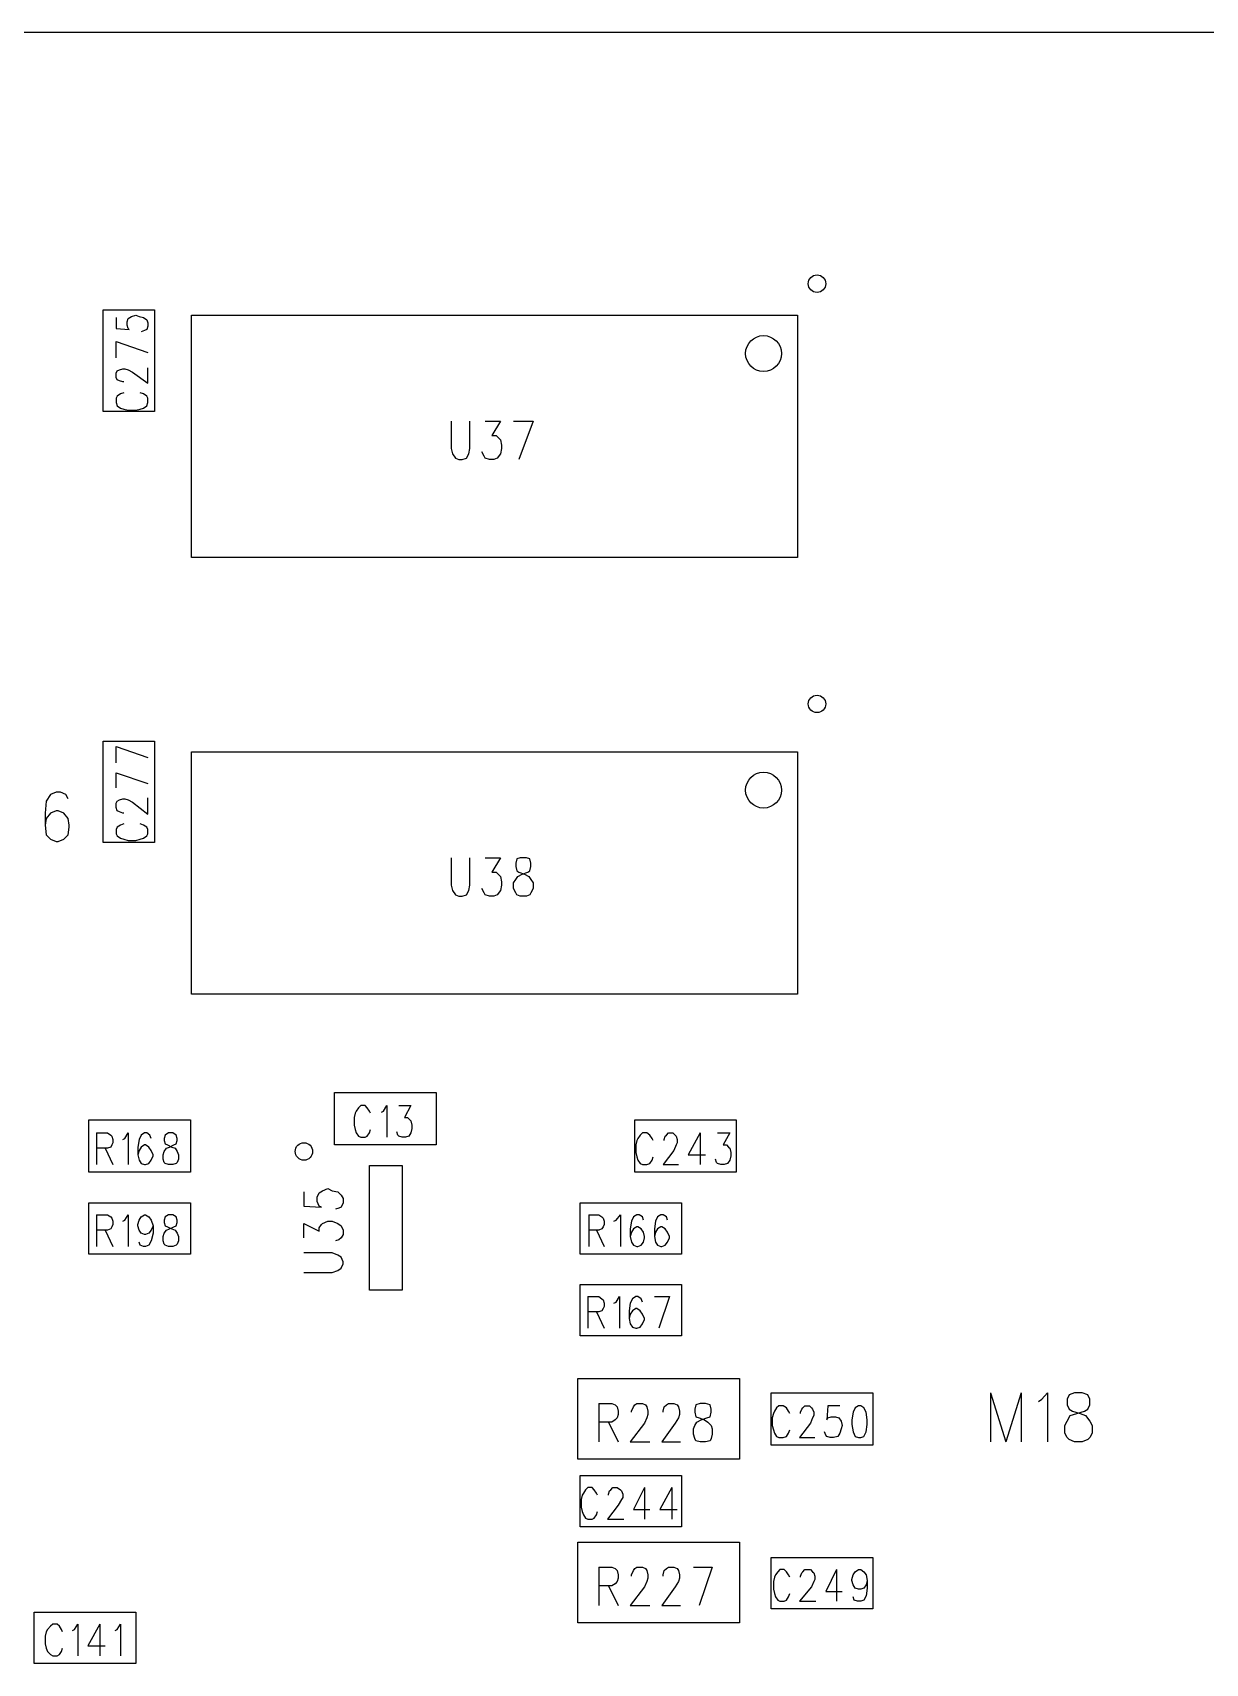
# Model space of a CAD drawing. Extents: x 11.9 to 28.1, y 10.8 to 21.2.
# Drawn here: x 17.509 to 18.583, y 16.286 to 17.78 of the extents above; entities that cross this region are included whole.
import ezdxf

# ---------------------------------------------------------------- set-up
doc = ezdxf.new("R2010")
doc.units = 0
doc.header["$MEASUREMENT"] = 0
doc.layers.add('LAYNR1', color=2, linetype='Continuous')

msp = doc.modelspace()

# ---------------------------------------------------------------- linework, layer by layer
at = {"layer": 'LAYNR1', "color": 7}
for points in [[(18.702, 17.78), (16.345, 17.78)], [(17.573, 17.433), (17.573, 17.526)], [(17.573, 17.526), (17.62, 17.526)], [(17.62, 17.526), (17.62, 17.433)], [(17.585, 17.519), (17.585, 17.509), (17.597, 17.508), (17.596, 17.509), (17.595, 17.512), (17.595, 17.515), (17.596, 17.518), (17.599, 17.52), (17.603, 17.521), (17.606, 17.52), (17.61, 17.519), (17.613, 17.517), (17.614, 17.514), (17.614, 17.511), (17.613, 17.508), (17.611, 17.507), (17.608, 17.506)], [(17.654, 17.299), (17.654, 17.521)], [(17.654, 17.521), (18.209, 17.521)], [(18.209, 17.521), (18.209, 17.299)], [(17.585, 17.497), (17.614, 17.487)], [(17.585, 17.482), (17.585, 17.497)], [(17.592, 17.46), (17.591, 17.46), (17.588, 17.461), (17.586, 17.462), (17.585, 17.464), (17.585, 17.468), (17.586, 17.47), (17.588, 17.471), (17.591, 17.472), (17.593, 17.472), (17.596, 17.471), (17.6, 17.469), (17.614, 17.459), (17.614, 17.473)], [(17.592, 17.45), (17.589, 17.449), (17.586, 17.447), (17.585, 17.445), (17.585, 17.441), (17.586, 17.438), (17.589, 17.436), (17.592, 17.435), (17.596, 17.434), (17.603, 17.434), (17.607, 17.435), (17.61, 17.436), (17.613, 17.438), (17.614, 17.441), (17.614, 17.445), (17.613, 17.447), (17.61, 17.449), (17.607, 17.45)], [(17.62, 17.433), (17.573, 17.433)], [(17.892, 17.424), (17.892, 17.399), (17.893, 17.394), (17.896, 17.39), (17.899, 17.389), (17.902, 17.389), (17.906, 17.39), (17.908, 17.394), (17.909, 17.399), (17.909, 17.424)], [(17.923, 17.424), (17.937, 17.424), (17.929, 17.411), (17.933, 17.411), (17.935, 17.409), (17.937, 17.407), (17.938, 17.402), (17.938, 17.399), (17.937, 17.394), (17.934, 17.39), (17.931, 17.389), (17.927, 17.389), (17.923, 17.39), (17.922, 17.392), (17.92, 17.396)], [(17.949, 17.424), (17.967, 17.424)], [(17.967, 17.424), (17.954, 17.389)], [(18.209, 17.299), (17.654, 17.299)], [(17.573, 17.038), (17.573, 17.131)], [(17.573, 17.131), (17.62, 17.131)], [(17.585, 17.126), (17.614, 17.116)], [(17.585, 17.111), (17.585, 17.126)], [(17.62, 17.131), (17.62, 17.038)], [(17.654, 16.899), (17.654, 17.121)], [(17.654, 17.121), (18.209, 17.121)], [(18.209, 17.121), (18.209, 16.899)], [(17.585, 17.102), (17.614, 17.092)], [(17.585, 17.088), (17.585, 17.102)], [(17.541, 17.078), (17.539, 17.082), (17.534, 17.084), (17.53, 17.084), (17.525, 17.082), (17.521, 17.076), (17.52, 17.065), (17.52, 17.054), (17.521, 17.045), (17.525, 17.041), (17.53, 17.039)], [(17.585, 17.074), (17.586, 17.076), (17.588, 17.077), (17.591, 17.078), (17.593, 17.078), (17.596, 17.077), (17.6, 17.075), (17.614, 17.064), (17.614, 17.079)], [(17.532, 17.039), (17.537, 17.041), (17.541, 17.045), (17.542, 17.052), (17.542, 17.054), (17.541, 17.06), (17.537, 17.065), (17.532, 17.067), (17.53, 17.067), (17.525, 17.065), (17.521, 17.06), (17.52, 17.054)], [(17.592, 17.065), (17.591, 17.065), (17.588, 17.066), (17.586, 17.067), (17.585, 17.07), (17.585, 17.074)], [(17.592, 17.055), (17.589, 17.054), (17.586, 17.052), (17.585, 17.05), (17.585, 17.046), (17.586, 17.044), (17.589, 17.042), (17.592, 17.041), (17.596, 17.04)], [(17.603, 17.04), (17.607, 17.041), (17.61, 17.042), (17.613, 17.044), (17.614, 17.046), (17.614, 17.05), (17.613, 17.052), (17.61, 17.054), (17.607, 17.055)], [(17.53, 17.039), (17.532, 17.039)], [(17.62, 17.038), (17.573, 17.038)], [(17.596, 17.04), (17.603, 17.04)], [(17.892, 17.024), (17.892, 16.999), (17.893, 16.994), (17.896, 16.99), (17.899, 16.989), (17.902, 16.989), (17.906, 16.99), (17.908, 16.994), (17.909, 16.999), (17.909, 17.024)], [(17.923, 17.024), (17.937, 17.024), (17.929, 17.011), (17.933, 17.011), (17.935, 17.009), (17.937, 17.007), (17.938, 17.002), (17.938, 16.999), (17.937, 16.994), (17.934, 16.99), (17.931, 16.989), (17.927, 16.989), (17.923, 16.99), (17.922, 16.992), (17.92, 16.996)], [(18.209, 16.899), (17.654, 16.899)], [(17.785, 16.809), (17.878, 16.809)], [(17.785, 16.761), (17.785, 16.809)], [(17.878, 16.809), (17.878, 16.761)], [(17.818, 16.79), (17.817, 16.792), (17.815, 16.795), (17.813, 16.797), (17.809, 16.797), (17.807, 16.795), (17.805, 16.792), (17.804, 16.79), (17.803, 16.786), (17.803, 16.779), (17.804, 16.775), (17.805, 16.772), (17.807, 16.769), (17.809, 16.768), (17.813, 16.768), (17.815, 16.769), (17.817, 16.772), (17.818, 16.775)], [(17.828, 16.791), (17.83, 16.792), (17.833, 16.797), (17.833, 16.768)], [(17.844, 16.797), (17.855, 16.797), (17.849, 16.786), (17.852, 16.786), (17.854, 16.784), (17.855, 16.783), (17.856, 16.779), (17.856, 16.776), (17.855, 16.772), (17.853, 16.769), (17.85, 16.768), (17.847, 16.768), (17.844, 16.769), (17.843, 16.77), (17.842, 16.773)], [(17.56, 16.736), (17.56, 16.784)], [(17.56, 16.784), (17.653, 16.784)], [(17.653, 16.784), (17.653, 16.736)], [(18.06, 16.784), (18.153, 16.784)], [(18.06, 16.736), (18.06, 16.784)], [(18.153, 16.784), (18.153, 16.736)], [(17.567, 16.772), (17.567, 16.743)], [(17.567, 16.772), (17.577, 16.772), (17.58, 16.77), (17.581, 16.769), (17.582, 16.766), (17.582, 16.763), (17.581, 16.761), (17.58, 16.759), (17.577, 16.758), (17.567, 16.758)], [(17.591, 16.766), (17.593, 16.767), (17.596, 16.772), (17.596, 16.743)], [(17.617, 16.767), (17.616, 16.77), (17.613, 16.772), (17.611, 16.772), (17.608, 16.77), (17.606, 16.766), (17.605, 16.759), (17.605, 16.752), (17.606, 16.747), (17.608, 16.744), (17.611, 16.743), (17.612, 16.743)], [(18.067, 16.772), (18.065, 16.77), (18.063, 16.767), (18.062, 16.765), (18.061, 16.761), (18.061, 16.754), (18.062, 16.75), (18.063, 16.747), (18.065, 16.744), (18.067, 16.743)], [(18.077, 16.765), (18.076, 16.767), (18.074, 16.77), (18.071, 16.772), (18.067, 16.772)], [(18.087, 16.765), (18.087, 16.766), (18.088, 16.769), (18.089, 16.77), (18.091, 16.772), (18.095, 16.772), (18.097, 16.77), (18.098, 16.769), (18.099, 16.766), (18.099, 16.763), (18.098, 16.761), (18.096, 16.756), (18.086, 16.743), (18.1, 16.743)], [(18.12, 16.772), (18.109, 16.752), (18.125, 16.752)], [(18.12, 16.772), (18.12, 16.743)], [(18.136, 16.772), (18.147, 16.772), (18.141, 16.761), (18.144, 16.761), (18.146, 16.759)], [(17.575, 16.758), (17.582, 16.743)], [(17.612, 16.761), (17.611, 16.761), (17.608, 16.759), (17.606, 16.756), (17.605, 16.752)], [(17.612, 16.743), (17.615, 16.744), (17.617, 16.747), (17.619, 16.751), (17.619, 16.752), (17.617, 16.756), (17.615, 16.759), (17.612, 16.761)], [(17.878, 16.761), (17.785, 16.761)], [(18.067, 16.743), (18.071, 16.743), (18.074, 16.744), (18.076, 16.747), (18.077, 16.75)], [(18.135, 16.745), (18.134, 16.748)], [(18.146, 16.759), (18.147, 16.758), (18.148, 16.754), (18.148, 16.751), (18.147, 16.747), (18.145, 16.744), (18.142, 16.743), (18.139, 16.743), (18.136, 16.744), (18.135, 16.745)], [(17.653, 16.736), (17.56, 16.736)], [(17.817, 16.628), (17.817, 16.742)], [(17.817, 16.742), (17.847, 16.742)], [(17.847, 16.742), (17.847, 16.628)], [(18.153, 16.736), (18.06, 16.736)], [(17.757, 16.718), (17.757, 16.705), (17.773, 16.704), (17.771, 16.705), (17.769, 16.709), (17.769, 16.713), (17.771, 16.717), (17.774, 16.719), (17.779, 16.721), (17.783, 16.719), (17.788, 16.718), (17.791, 16.715), (17.793, 16.712), (17.793, 16.708), (17.791, 16.704), (17.789, 16.703), (17.786, 16.702)], [(17.56, 16.661), (17.56, 16.708)], [(17.56, 16.708), (17.653, 16.708)], [(17.653, 16.708), (17.653, 16.661)], [(18.01, 16.661), (18.01, 16.708)], [(18.01, 16.708), (18.103, 16.708)], [(18.103, 16.708), (18.103, 16.661)], [(17.567, 16.697), (17.567, 16.668)], [(17.567, 16.697), (17.577, 16.697), (17.58, 16.695), (17.581, 16.694), (17.582, 16.691), (17.582, 16.688), (17.581, 16.686), (17.58, 16.684), (17.577, 16.683), (17.567, 16.683)], [(17.591, 16.691), (17.593, 16.692), (17.596, 16.697), (17.596, 16.668)], [(17.612, 16.679), (17.611, 16.679), (17.608, 16.68), (17.606, 16.683), (17.605, 16.687), (17.605, 16.688), (17.606, 16.692), (17.608, 16.695), (17.611, 16.697), (17.612, 16.697)], [(17.612, 16.697), (17.615, 16.695), (17.617, 16.692), (17.619, 16.687), (17.619, 16.68), (17.617, 16.673), (17.615, 16.669), (17.612, 16.668)], [(17.757, 16.676), (17.757, 16.689), (17.771, 16.682), (17.771, 16.685), (17.773, 16.688), (17.774, 16.689), (17.779, 16.691), (17.783, 16.691), (17.788, 16.689), (17.791, 16.687), (17.793, 16.683), (17.793, 16.679), (17.791, 16.676), (17.789, 16.674), (17.786, 16.673)], [(18.018, 16.697), (18.018, 16.668)], [(18.018, 16.697), (18.027, 16.697), (18.03, 16.695), (18.031, 16.694), (18.032, 16.691), (18.032, 16.688), (18.031, 16.686), (18.03, 16.684), (18.027, 16.683), (18.018, 16.683)], [(18.041, 16.691), (18.043, 16.692), (18.047, 16.697), (18.047, 16.668)], [(18.068, 16.692), (18.067, 16.695), (18.064, 16.697), (18.062, 16.697), (18.059, 16.695), (18.057, 16.691), (18.056, 16.684), (18.056, 16.677), (18.057, 16.672), (18.059, 16.669), (18.062, 16.668), (18.063, 16.668), (18.066, 16.669), (18.068, 16.672), (18.069, 16.676), (18.069, 16.677), (18.068, 16.681), (18.066, 16.684), (18.063, 16.686), (18.062, 16.686), (18.059, 16.684), (18.057, 16.681), (18.056, 16.677)], [(18.09, 16.692), (18.089, 16.695), (18.086, 16.697), (18.084, 16.697), (18.081, 16.695), (18.079, 16.691), (18.078, 16.684), (18.078, 16.677), (18.079, 16.672), (18.081, 16.669), (18.084, 16.668), (18.085, 16.668), (18.088, 16.669), (18.09, 16.672), (18.092, 16.676), (18.092, 16.677), (18.09, 16.681), (18.088, 16.684), (18.085, 16.686), (18.084, 16.686), (18.081, 16.684), (18.079, 16.681), (18.078, 16.677)], [(17.575, 16.683), (17.582, 16.668)], [(17.619, 16.687), (17.617, 16.683), (17.615, 16.68), (17.612, 16.679)], [(18.025, 16.683), (18.032, 16.668)], [(17.653, 16.661), (17.56, 16.661)], [(17.612, 16.668), (17.61, 16.668), (17.607, 16.669), (17.606, 16.672)], [(17.757, 16.644), (17.783, 16.644), (17.788, 16.646), (17.791, 16.648), (17.793, 16.652), (17.793, 16.654), (17.791, 16.658), (17.788, 16.66), (17.783, 16.662), (17.757, 16.662)], [(18.103, 16.661), (18.01, 16.661)], [(18.01, 16.633), (18.103, 16.633)], [(18.01, 16.586), (18.01, 16.633)], [(18.103, 16.633), (18.103, 16.586)], [(17.847, 16.628), (17.817, 16.628)], [(18.017, 16.622), (18.017, 16.593)], [(18.017, 16.622), (18.027, 16.622), (18.03, 16.62), (18.031, 16.619), (18.032, 16.616), (18.032, 16.613), (18.031, 16.611), (18.03, 16.609), (18.027, 16.608), (18.017, 16.608)], [(18.041, 16.616), (18.043, 16.617), (18.046, 16.622), (18.046, 16.593)], [(18.067, 16.617), (18.066, 16.62), (18.063, 16.622), (18.061, 16.622), (18.058, 16.62), (18.056, 16.616), (18.055, 16.609), (18.055, 16.602), (18.056, 16.597), (18.058, 16.594), (18.061, 16.593), (18.062, 16.593)], [(18.078, 16.622), (18.092, 16.622)], [(18.092, 16.622), (18.082, 16.593)], [(18.025, 16.608), (18.032, 16.593)], [(18.062, 16.611), (18.061, 16.611), (18.058, 16.609), (18.056, 16.606), (18.055, 16.602)], [(18.062, 16.593), (18.065, 16.594), (18.067, 16.597), (18.069, 16.601), (18.069, 16.602), (18.067, 16.606), (18.065, 16.609), (18.062, 16.611)], [(18.103, 16.586), (18.01, 16.586)], [(18.008, 16.547), (18.156, 16.547)], [(18.008, 16.473), (18.008, 16.547)], [(18.156, 16.547), (18.156, 16.473)], [(18.027, 16.524), (18.027, 16.489)], [(18.027, 16.524), (18.039, 16.524)], [(18.039, 16.524), (18.042, 16.523)], [(18.06, 16.523), (18.062, 16.524)], [(18.062, 16.524), (18.067, 16.524)], [(18.067, 16.524), (18.07, 16.523)], [(18.089, 16.523), (18.091, 16.524)], [(18.091, 16.524), (18.096, 16.524)], [(18.096, 16.524), (18.099, 16.523)], [(18.12, 16.524), (18.116, 16.523)], [(18.125, 16.524), (18.12, 16.524)], [(18.129, 16.523), (18.125, 16.524)], [(18.185, 16.534), (18.278, 16.534)], [(18.185, 16.486), (18.185, 16.534)], [(18.278, 16.534), (18.278, 16.486)], [(18.386, 16.534), (18.386, 16.489)], [(18.386, 16.534), (18.4, 16.489)], [(18.414, 16.534), (18.4, 16.489)], [(18.414, 16.534), (18.414, 16.489)], [(18.43, 16.526), (18.433, 16.528), (18.438, 16.534), (18.438, 16.489)], [(18.463, 16.534), (18.458, 16.532), (18.456, 16.528), (18.456, 16.523)], [(18.477, 16.523), (18.477, 16.528), (18.475, 16.532), (18.47, 16.534), (18.463, 16.534)], [(18.042, 16.509), (18.039, 16.507)], [(18.042, 16.523), (18.044, 16.521)], [(18.044, 16.511), (18.042, 16.509)], [(18.044, 16.521), (18.045, 16.517)], [(18.045, 16.514), (18.044, 16.511)], [(18.045, 16.517), (18.045, 16.514)], [(18.057, 16.517), (18.059, 16.521)], [(18.057, 16.516), (18.057, 16.517)], [(18.059, 16.521), (18.06, 16.523)], [(18.071, 16.511), (18.069, 16.506)], [(18.07, 16.523), (18.071, 16.521)], [(18.071, 16.521), (18.072, 16.517)], [(18.072, 16.514), (18.071, 16.511)], [(18.072, 16.517), (18.072, 16.514)], [(18.086, 16.517), (18.087, 16.521)], [(18.086, 16.516), (18.086, 16.517)], [(18.087, 16.521), (18.089, 16.523)], [(18.1, 16.511), (18.097, 16.506)], [(18.099, 16.523), (18.1, 16.521)], [(18.1, 16.521), (18.101, 16.517)], [(18.101, 16.514), (18.1, 16.511)], [(18.101, 16.517), (18.101, 16.514)], [(18.116, 16.523), (18.115, 16.519)], [(18.115, 16.519), (18.115, 16.516)], [(18.115, 16.516), (18.116, 16.512)], [(18.116, 16.512), (18.119, 16.511)], [(18.117, 16.507), (18.121, 16.509)], [(18.119, 16.511), (18.124, 16.509)], [(18.121, 16.509), (18.126, 16.511)], [(18.124, 16.509), (18.127, 16.507)], [(18.126, 16.511), (18.129, 16.512)], [(18.13, 16.519), (18.129, 16.523)], [(18.129, 16.512), (18.13, 16.516)], [(18.13, 16.516), (18.13, 16.519)], [(18.192, 16.522), (18.19, 16.52), (18.188, 16.517), (18.187, 16.515), (18.186, 16.511), (18.186, 16.504), (18.187, 16.5), (18.188, 16.497), (18.19, 16.494), (18.192, 16.493)], [(18.202, 16.515), (18.201, 16.517), (18.199, 16.52), (18.196, 16.522), (18.192, 16.522)], [(18.212, 16.515), (18.212, 16.516), (18.213, 16.519), (18.214, 16.52), (18.216, 16.522), (18.22, 16.522), (18.222, 16.52), (18.223, 16.519), (18.224, 16.516), (18.224, 16.513), (18.223, 16.511), (18.221, 16.506), (18.211, 16.493), (18.225, 16.493)], [(18.237, 16.522), (18.236, 16.509), (18.237, 16.511)], [(18.248, 16.522), (18.237, 16.522)], [(18.237, 16.511), (18.24, 16.512), (18.244, 16.512), (18.247, 16.511), (18.249, 16.508)], [(18.26, 16.516), (18.259, 16.509), (18.259, 16.505), (18.26, 16.498)], [(18.265, 16.522), (18.262, 16.52), (18.26, 16.516)], [(18.26, 16.498), (18.262, 16.494), (18.265, 16.493), (18.267, 16.493), (18.27, 16.494), (18.272, 16.498), (18.273, 16.505), (18.273, 16.509), (18.272, 16.516), (18.27, 16.52), (18.267, 16.522), (18.265, 16.522)], [(18.463, 16.489), (18.458, 16.491), (18.456, 16.493), (18.454, 16.497), (18.454, 16.504), (18.456, 16.508), (18.459, 16.513), (18.465, 16.515), (18.472, 16.517), (18.475, 16.519), (18.477, 16.523)], [(18.456, 16.523), (18.458, 16.519), (18.461, 16.517), (18.468, 16.515), (18.473, 16.513), (18.477, 16.508), (18.479, 16.504), (18.479, 16.497), (18.477, 16.493), (18.475, 16.491), (18.47, 16.489)], [(18.039, 16.507), (18.027, 16.507)], [(18.036, 16.507), (18.045, 16.489)], [(18.069, 16.506), (18.056, 16.489)], [(18.097, 16.506), (18.085, 16.489)], [(18.114, 16.501), (18.115, 16.504)], [(18.114, 16.496), (18.114, 16.501)], [(18.115, 16.492), (18.114, 16.496)], [(18.115, 16.504), (18.117, 16.507)], [(18.127, 16.507), (18.13, 16.504)], [(18.13, 16.504), (18.131, 16.501)], [(18.131, 16.496), (18.13, 16.492)], [(18.131, 16.501), (18.131, 16.496)], [(18.192, 16.493), (18.196, 16.493), (18.199, 16.494), (18.201, 16.497), (18.202, 16.5)], [(18.249, 16.501), (18.248, 16.497), (18.246, 16.494), (18.242, 16.493), (18.239, 16.493), (18.236, 16.494), (18.235, 16.495), (18.234, 16.498)], [(18.249, 16.508), (18.25, 16.504), (18.249, 16.501)], [(18.056, 16.489), (18.074, 16.489)], [(18.085, 16.489), (18.102, 16.489)], [(18.116, 16.49), (18.115, 16.492)], [(18.12, 16.489), (18.116, 16.49)], [(18.125, 16.489), (18.12, 16.489)], [(18.129, 16.49), (18.125, 16.489)], [(18.13, 16.492), (18.129, 16.49)], [(18.278, 16.486), (18.185, 16.486)], [(18.47, 16.489), (18.463, 16.489)], [(18.156, 16.473), (18.008, 16.473)], [(18.01, 16.458), (18.103, 16.458)], [(18.01, 16.411), (18.01, 16.458)], [(18.103, 16.458), (18.103, 16.411)], [(18.026, 16.44), (18.025, 16.442), (18.023, 16.445), (18.021, 16.447), (18.017, 16.447), (18.015, 16.445), (18.013, 16.442), (18.012, 16.44), (18.011, 16.436), (18.011, 16.429), (18.012, 16.425), (18.013, 16.422), (18.015, 16.419), (18.017, 16.418), (18.021, 16.418), (18.023, 16.419), (18.025, 16.422), (18.026, 16.425)], [(18.036, 16.44), (18.036, 16.441), (18.037, 16.444), (18.038, 16.445), (18.04, 16.447), (18.044, 16.447), (18.047, 16.445), (18.048, 16.444), (18.049, 16.441), (18.049, 16.438), (18.048, 16.436), (18.045, 16.431), (18.035, 16.418), (18.05, 16.418)], [(18.069, 16.447), (18.059, 16.427), (18.074, 16.427)], [(18.069, 16.447), (18.069, 16.418)], [(18.094, 16.447), (18.083, 16.427), (18.099, 16.427)], [(18.094, 16.447), (18.094, 16.418)], [(18.103, 16.411), (18.01, 16.411)], [(18.008, 16.323), (18.008, 16.397)], [(18.008, 16.397), (18.156, 16.397)], [(18.156, 16.397), (18.156, 16.323)], [(18.185, 16.383), (18.278, 16.383)], [(18.185, 16.336), (18.185, 16.383)], [(18.278, 16.383), (18.278, 16.336)], [(18.027, 16.374), (18.027, 16.339)], [(18.027, 16.374), (18.039, 16.374)], [(18.039, 16.374), (18.042, 16.373)], [(18.042, 16.373), (18.044, 16.371)], [(18.044, 16.361), (18.042, 16.359)], [(18.044, 16.371), (18.045, 16.367)], [(18.045, 16.364), (18.044, 16.361)], [(18.045, 16.367), (18.045, 16.364)], [(18.057, 16.367), (18.059, 16.371)], [(18.057, 16.366), (18.057, 16.367)], [(18.059, 16.371), (18.06, 16.373)], [(18.06, 16.373), (18.062, 16.374)], [(18.062, 16.374), (18.067, 16.374)], [(18.067, 16.374), (18.07, 16.373)], [(18.071, 16.361), (18.069, 16.356)], [(18.07, 16.373), (18.071, 16.371)], [(18.071, 16.371), (18.072, 16.367)], [(18.072, 16.364), (18.071, 16.361)], [(18.072, 16.367), (18.072, 16.364)], [(18.086, 16.367), (18.087, 16.371)], [(18.086, 16.366), (18.086, 16.367)], [(18.087, 16.371), (18.089, 16.373)], [(18.089, 16.373), (18.091, 16.374)], [(18.091, 16.374), (18.096, 16.374)], [(18.096, 16.374), (18.099, 16.373)], [(18.1, 16.361), (18.097, 16.356)], [(18.099, 16.373), (18.1, 16.371)], [(18.1, 16.371), (18.101, 16.367)], [(18.101, 16.364), (18.1, 16.361)], [(18.101, 16.367), (18.101, 16.364)], [(18.114, 16.374), (18.131, 16.374)], [(18.131, 16.374), (18.119, 16.339)], [(18.202, 16.365), (18.201, 16.367), (18.199, 16.37), (18.197, 16.372), (18.193, 16.372), (18.191, 16.37), (18.189, 16.367), (18.188, 16.365), (18.187, 16.361), (18.187, 16.354), (18.188, 16.35), (18.189, 16.347), (18.191, 16.344), (18.193, 16.343), (18.197, 16.343), (18.199, 16.344), (18.201, 16.347), (18.202, 16.35)], [(18.212, 16.365), (18.212, 16.366), (18.213, 16.369), (18.214, 16.37), (18.216, 16.372), (18.221, 16.372), (18.223, 16.37), (18.224, 16.369), (18.225, 16.366), (18.225, 16.363), (18.224, 16.361), (18.222, 16.356), (18.211, 16.343), (18.226, 16.343)], [(18.245, 16.372), (18.235, 16.352), (18.25, 16.352)], [(18.245, 16.372), (18.245, 16.343)], [(18.273, 16.362), (18.272, 16.358), (18.27, 16.355), (18.267, 16.354), (18.265, 16.354), (18.262, 16.355), (18.26, 16.358), (18.259, 16.362), (18.259, 16.363), (18.26, 16.367), (18.262, 16.37), (18.265, 16.372), (18.267, 16.372), (18.27, 16.37), (18.272, 16.367), (18.273, 16.362), (18.273, 16.355), (18.272, 16.348), (18.27, 16.344), (18.267, 16.343), (18.264, 16.343), (18.261, 16.344), (18.26, 16.347)], [(18.039, 16.357), (18.027, 16.357)], [(18.036, 16.357), (18.045, 16.339)], [(18.042, 16.359), (18.039, 16.357)], [(18.069, 16.356), (18.056, 16.339)], [(18.097, 16.356), (18.085, 16.339)], [(17.51, 16.286), (17.51, 16.333)], [(17.51, 16.333), (17.603, 16.333)], [(17.603, 16.333), (17.603, 16.286)], [(18.056, 16.339), (18.074, 16.339)], [(18.085, 16.339), (18.102, 16.339)], [(18.278, 16.336), (18.185, 16.336)], [(17.536, 16.315), (17.535, 16.317), (17.533, 16.32), (17.531, 16.322), (17.527, 16.322), (17.525, 16.32), (17.522, 16.317), (17.521, 16.315), (17.52, 16.311), (17.52, 16.304), (17.521, 16.3), (17.522, 16.297), (17.525, 16.294), (17.527, 16.293), (17.531, 16.293), (17.533, 16.294), (17.535, 16.297), (17.536, 16.3)], [(17.545, 16.316), (17.547, 16.317), (17.55, 16.322), (17.55, 16.293)], [(17.57, 16.322), (17.559, 16.302), (17.575, 16.302)], [(17.57, 16.322), (17.57, 16.293)], [(17.584, 16.316), (17.586, 16.317), (17.589, 16.322), (17.589, 16.293)], [(18.156, 16.323), (18.008, 16.323)], [(17.603, 16.286), (17.51, 16.286)]]:
    msp.add_lwpolyline(points, dxfattribs=at)
for points in [[(17.955, 17.024), (17.952, 17.023), (17.951, 17.019), (17.951, 17.016), (17.952, 17.012), (17.954, 17.011), (17.959, 17.009), (17.963, 17.007), (17.965, 17.004), (17.967, 17.001), (17.967, 16.996), (17.965, 16.992), (17.964, 16.99), (17.961, 16.989), (17.955, 16.989), (17.952, 16.99), (17.951, 16.992), (17.949, 16.996), (17.949, 17.001), (17.951, 17.004), (17.953, 17.007), (17.957, 17.009), (17.962, 17.011), (17.964, 17.012), (17.965, 17.016), (17.965, 17.019), (17.964, 17.023), (17.961, 17.024), (17.955, 17.024)], [(17.633, 16.772), (17.63, 16.77), (17.629, 16.767), (17.629, 16.765), (17.63, 16.762), (17.632, 16.761), (17.636, 16.759), (17.639, 16.758), (17.641, 16.755), (17.642, 16.752), (17.642, 16.748), (17.641, 16.745), (17.64, 16.744), (17.637, 16.743), (17.633, 16.743), (17.63, 16.744), (17.629, 16.745), (17.628, 16.748), (17.628, 16.752), (17.629, 16.755), (17.631, 16.758), (17.634, 16.759), (17.638, 16.761), (17.64, 16.762), (17.641, 16.765), (17.641, 16.767), (17.64, 16.77), (17.637, 16.772), (17.633, 16.772)], [(17.633, 16.697), (17.63, 16.695), (17.629, 16.692), (17.629, 16.69), (17.63, 16.687), (17.632, 16.686), (17.636, 16.684), (17.639, 16.683), (17.641, 16.68), (17.642, 16.677), (17.642, 16.673), (17.641, 16.67), (17.64, 16.669), (17.637, 16.668), (17.633, 16.668), (17.63, 16.669), (17.629, 16.67), (17.628, 16.673), (17.628, 16.677), (17.629, 16.68), (17.631, 16.683), (17.634, 16.684), (17.638, 16.686), (17.64, 16.687), (17.641, 16.69), (17.641, 16.692), (17.64, 16.695), (17.637, 16.697), (17.633, 16.697)]]:
    msp.add_lwpolyline(points, close=True, dxfattribs=at)
for centre, radius in [((18.227, 17.55), 0.008), ((18.178, 17.486), 0.0164), ((18.227, 17.165), 0.008), ((18.178, 17.086), 0.0164), ((17.757, 16.755), 0.008)]:
    msp.add_circle(centre, radius, dxfattribs=at)

doc.saveas('drawing.dxf')
